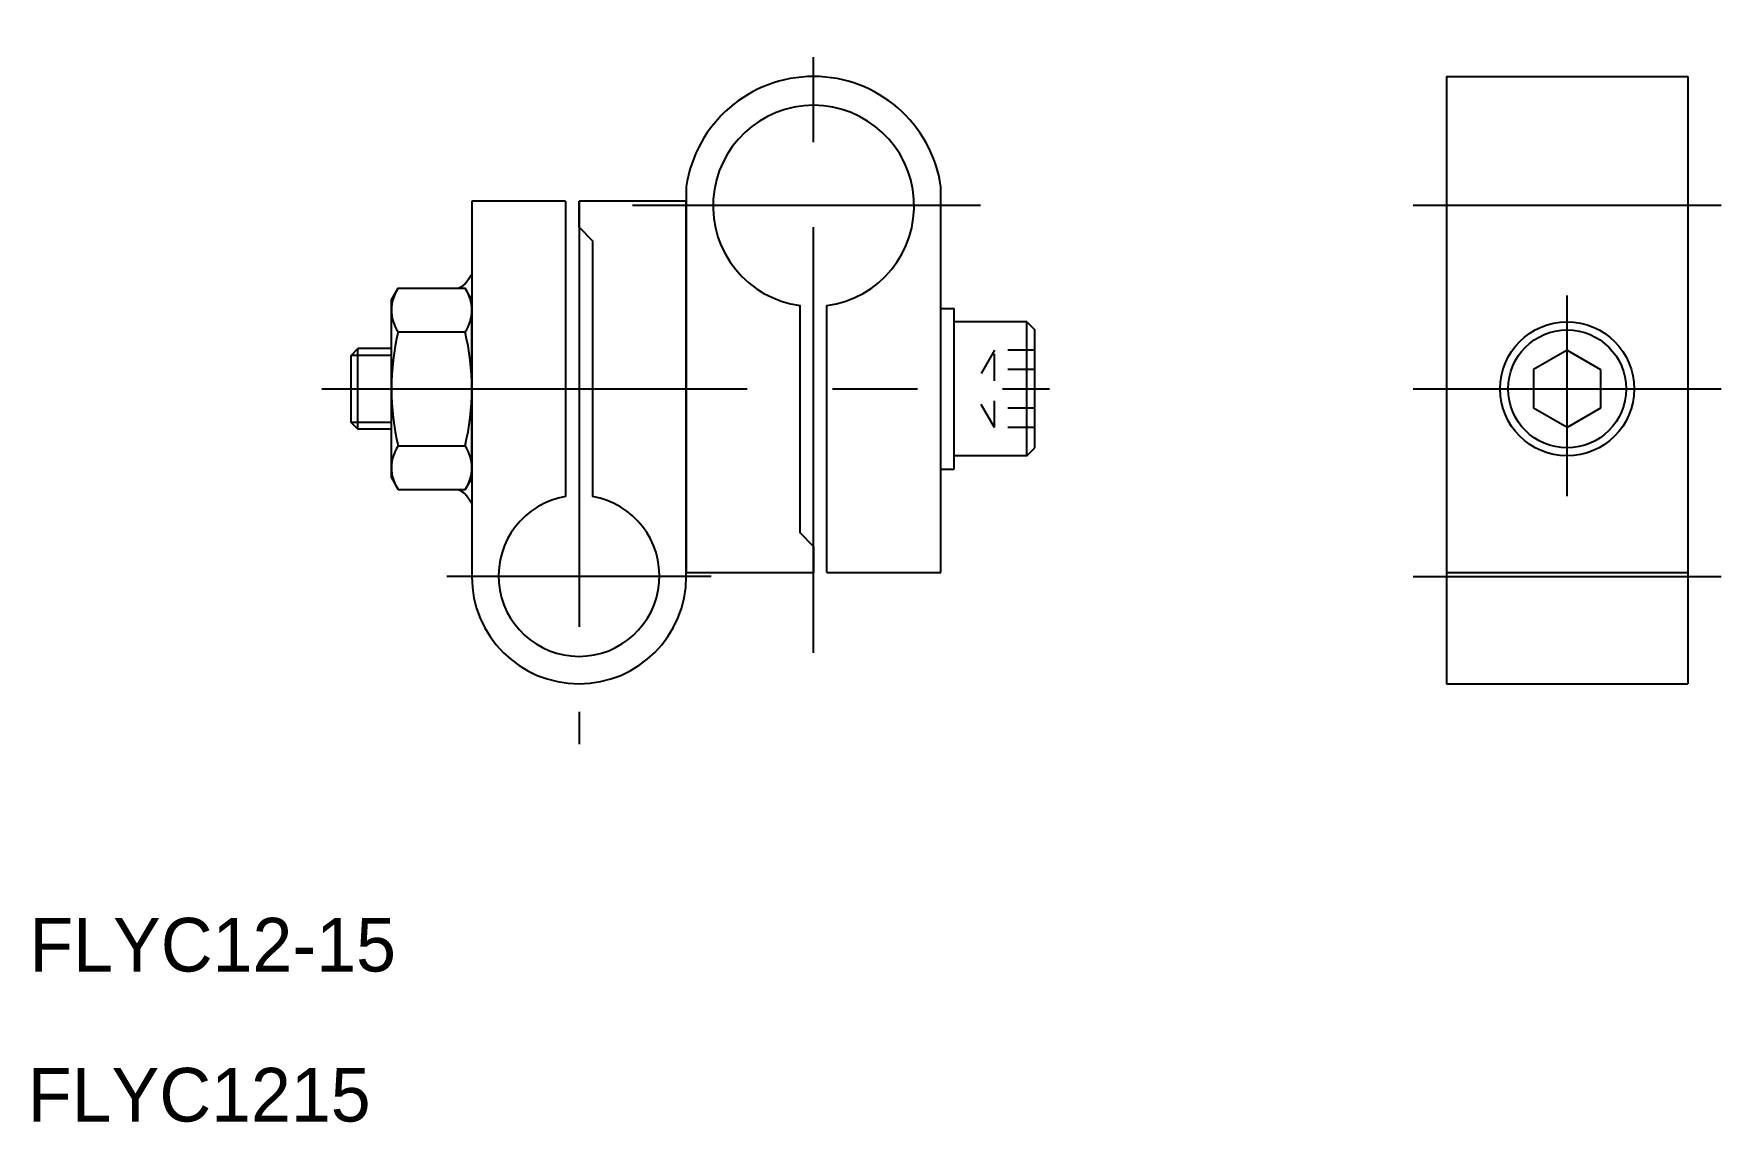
# Model space of a CAD drawing. Extents: x 431 to 557, y 597 to 678.
import ezdxf

# ---------------------------------------------------------------- set-up
doc = ezdxf.new("R2010")
doc.units = 0
doc.linetypes.add('CENTER', pattern=[50.8, 31.75, -6.35, 6.35, -6.35])
doc.linetypes.add('DASHED', pattern=[3.5, 2, -1.5])
doc.layers.get('0').update_dxf_attribs({"linetype": 'CONTINUOUS'})
doc.layers.add('CENTER', color=1, linetype='CENTER')

msp = doc.modelspace()

# ---------------------------------------------------------------- linework, layer by layer
at = {"color": 7, "linetype": 'CONTINUOUS'}
for p, q in [((536.12, 674.57), (536.12, 629.27)), ((536.12, 674.57), (554.12, 674.57)), ((554.12, 674.57), (554.12, 629.27)), ((479.4, 666.35), (479.4, 637.57)), ((498.4, 637.57), (498.4, 666.35)), ((470.4, 665.27), (463.4, 665.27)), ((463.4, 665.27), (463.4, 637.27)), ((470.4, 665.27), (470.4, 643.23)), ((479.4, 665.27), (471.4, 665.27)), ((471.4, 663.32), (471.4, 665.27)), ((479.4, 637.27), (479.4, 665.27)), ((471.4, 663.32), (472.4, 662.32)), ((472.4, 662.32), (472.4, 643.23)), ((457.4, 657.9), (457.91, 658.77)), ((457.91, 658.77), (462.9, 658.77)), ((463.4, 657.9), (462.9, 658.77)), ((457.4, 644.63), (457.4, 657.9)), ((463.4, 644.68), (463.4, 657.95)), ((487.9, 640.52), (487.9, 657.49)), ((489.9, 637.57), (489.9, 657.49)), ((498.4, 657.27), (499.4, 657.27)), ((499.4, 645.27), (499.4, 657.27)), ((504.8, 656.27), (499.4, 656.27)), ((504.8, 646.27), (504.8, 656.27)), ((457.91, 655.52), (462.9, 655.52)), ((505.4, 646.87), (505.4, 655.67)), ((454.4, 653.77), (454.9, 654.27)), ((454.4, 648.77), (454.4, 653.77)), ((454.9, 648.27), (454.9, 654.27)), ((457.4, 654.27), (454.9, 654.27)), ((545.12, 654.16), (542.62, 652.71)), ((545.12, 654.16), (547.62, 652.71)), ((542.62, 652.71), (542.62, 649.83)), ((547.62, 652.71), (547.62, 649.83)), ((545.12, 648.38), (542.62, 649.83)), ((547.62, 649.83), (545.12, 648.38)), ((454.9, 648.27), (454.4, 648.77)), ((457.4, 648.27), (454.9, 648.27)), ((457.91, 647.01), (462.9, 647.01)), ((504.8, 646.27), (499.4, 646.27)), ((457.4, 644.63), (457.91, 643.76)), ((463.4, 644.63), (462.9, 643.76)), ((498.4, 645.27), (499.4, 645.27)), ((457.91, 643.76), (462.9, 643.76)), ((488.9, 639.52), (487.9, 640.52)), ((488.9, 639.52), (488.9, 637.57)), ((479.4, 637.57), (488.9, 637.57)), ((489.9, 637.57), (498.4, 637.57)), ((536.12, 637.57), (554.12, 637.57)), ((536.12, 629.27), (554.12, 629.27))]:
    msp.add_line(p, q, dxfattribs=at)
for p, q in [((504.8, 656.27), (505.4, 655.67)), ((502.1, 646.27), (502.1, 646.27)), ((503.45, 646.27), (503.45, 646.27)), ((504.8, 646.27), (505.4, 646.87))]:
    msp.add_line(p, q)
at = {"color": 3, "linetype": 'CONTINUOUS'}
for p, q in [((457.4, 653.77), (454.4, 653.77)), ((457.4, 648.77), (454.4, 648.77))]:
    msp.add_line(p, q, dxfattribs=at)
at = {"color": 3, "linetype": 'DASHED'}
for p, q in [((502.4, 654.16), (500.74, 651.27)), ((502.4, 648.38), (502.4, 654.16)), ((505.4, 654.16), (502.4, 654.16)), ((505.4, 652.71), (502.4, 652.71)), ((502.4, 648.38), (500.74, 651.27)), ((505.4, 649.83), (502.4, 649.83)), ((505.4, 648.38), (502.4, 648.38))]:
    msp.add_line(p, q, dxfattribs=at)
at = {"color": 7}
for points in [[(462.38, 658.77, 0), (462.39, 658.78, 0), (462.39, 658.78, 0), (462.4, 658.78, 0), (462.41, 658.78, 0), (462.41, 658.79, 0), (462.42, 658.79, 0), (462.43, 658.79, 0), (462.43, 658.8, 0), (462.44, 658.8, 0), (462.45, 658.8, 0), (462.45, 658.8, 0), (462.46, 658.81, 0), (462.47, 658.81, 0), (462.48, 658.81, 0), (462.48, 658.82, 0), (462.49, 658.82, 0), (462.5, 658.82, 0), (462.5, 658.83, 0), (462.51, 658.83, 0), (462.52, 658.83, 0), (462.52, 658.84, 0), (462.53, 658.84, 0), (462.54, 658.84, 0), (462.54, 658.85, 0), (462.55, 658.85, 0), (462.56, 658.85, 0), (462.56, 658.86, 0), (462.57, 658.86, 0), (462.58, 658.86, 0), (462.58, 658.87, 0), (462.59, 658.87, 0), (462.6, 658.88, 0), (462.61, 658.88, 0), (462.61, 658.88, 0), (462.62, 658.89, 0), (462.63, 658.89, 0), (462.63, 658.89, 0), (462.64, 658.9, 0), (462.65, 658.9, 0), (462.65, 658.91, 0), (462.66, 658.91, 0), (462.67, 658.92, 0), (462.67, 658.92, 0), (462.68, 658.93, 0), (462.69, 658.93, 0), (462.69, 658.94, 0), (462.7, 658.94, 0), (462.71, 658.95, 0), (462.71, 658.95, 0), (462.72, 658.96, 0), (462.73, 658.96, 0), (462.73, 658.97, 0), (462.74, 658.97, 0), (462.75, 658.98, 0), (462.75, 658.98, 0), (462.76, 658.99, 0), (462.77, 658.99, 0), (462.77, 659, 0), (462.78, 659, 0), (462.79, 659.01, 0), (462.79, 659.01, 0), (462.8, 659.02, 0), (462.81, 659.03, 0), (462.81, 659.03, 0), (462.82, 659.04, 0), (462.83, 659.04, 0), (462.83, 659.05, 0), (462.84, 659.06, 0), (462.85, 659.06, 0), (462.85, 659.07, 0), (462.86, 659.07, 0), (462.87, 659.08, 0), (462.87, 659.09, 0), (462.88, 659.09, 0), (462.89, 659.1, 0), (462.89, 659.11, 0), (462.9, 659.11, 0), (462.91, 659.12, 0), (462.91, 659.13, 0), (462.92, 659.13, 0), (462.93, 659.14, 0), (462.93, 659.15, 0), (462.94, 659.15, 0), (462.95, 659.16, 0), (462.95, 659.17, 0), (462.96, 659.18, 0), (462.96, 659.19, 0), (462.97, 659.19, 0), (462.98, 659.2, 0), (462.98, 659.21, 0), (462.99, 659.22, 0), (463, 659.22, 0), (463, 659.23, 0), (463.01, 659.24, 0), (463.02, 659.25, 0), (463.02, 659.26, 0), (463.03, 659.26, 0), (463.03, 659.27, 0), (463.04, 659.28, 0), (463.05, 659.29, 0), (463.05, 659.3, 0), (463.06, 659.31, 0), (463.07, 659.32, 0), (463.07, 659.33, 0), (463.08, 659.33, 0), (463.09, 659.34, 0), (463.09, 659.35, 0), (463.1, 659.36, 0), (463.11, 659.37, 0), (463.11, 659.38, 0), (463.12, 659.39, 0), (463.12, 659.4, 0), (463.13, 659.41, 0), (463.14, 659.42, 0), (463.14, 659.43, 0), (463.15, 659.43, 0), (463.15, 659.44, 0), (463.16, 659.45, 0), (463.17, 659.46, 0), (463.17, 659.47, 0), (463.18, 659.48, 0), (463.19, 659.49, 0), (463.19, 659.5, 0), (463.2, 659.51, 0), (463.2, 659.52, 0), (463.21, 659.53, 0), (463.22, 659.54, 0), (463.22, 659.55, 0), (463.23, 659.56, 0), (463.23, 659.57, 0), (463.24, 659.57, 0), (463.25, 659.58, 0), (463.25, 659.59, 0), (463.26, 659.6, 0), (463.27, 659.61, 0), (463.27, 659.62, 0), (463.28, 659.63, 0), (463.28, 659.64, 0), (463.29, 659.65, 0), (463.29, 659.65, 0), (463.3, 659.66, 0), (463.31, 659.67, 0), (463.31, 659.68, 0), (463.32, 659.69, 0), (463.32, 659.7, 0), (463.33, 659.71, 0), (463.33, 659.72, 0), (463.34, 659.72, 0), (463.35, 659.73, 0), (463.35, 659.74, 0), (463.36, 659.75, 0), (463.36, 659.76, 0), (463.37, 659.76, 0), (463.38, 659.77, 0), (463.38, 659.78, 0), (463.39, 659.79, 0), (463.39, 659.79, 0), (463.4, 659.8, 0), (463.4, 659.81, 0)], [(462.38, 643.76, 0), (462.39, 643.76, 0), (462.39, 643.76, 0), (462.4, 643.76, 0), (462.41, 643.75, 0), (462.41, 643.75, 0), (462.42, 643.75, 0), (462.43, 643.75, 0), (462.43, 643.74, 0), (462.44, 643.74, 0), (462.45, 643.74, 0), (462.45, 643.73, 0), (462.46, 643.73, 0), (462.47, 643.73, 0), (462.48, 643.73, 0), (462.48, 643.72, 0), (462.49, 643.72, 0), (462.5, 643.72, 0), (462.5, 643.71, 0), (462.51, 643.71, 0), (462.52, 643.71, 0), (462.52, 643.7, 0), (462.53, 643.7, 0), (462.54, 643.7, 0), (462.54, 643.69, 0), (462.55, 643.69, 0), (462.56, 643.69, 0), (462.56, 643.68, 0), (462.57, 643.68, 0), (462.58, 643.67, 0), (462.58, 643.67, 0), (462.59, 643.67, 0), (462.6, 643.66, 0), (462.61, 643.66, 0), (462.61, 643.65, 0), (462.62, 643.65, 0), (462.63, 643.65, 0), (462.63, 643.64, 0), (462.64, 643.64, 0), (462.65, 643.63, 0), (462.65, 643.63, 0), (462.66, 643.63, 0), (462.67, 643.62, 0), (462.67, 643.62, 0), (462.68, 643.61, 0), (462.69, 643.61, 0), (462.69, 643.6, 0), (462.7, 643.6, 0), (462.71, 643.59, 0), (462.71, 643.59, 0), (462.72, 643.58, 0), (462.73, 643.58, 0), (462.73, 643.57, 0), (462.74, 643.57, 0), (462.75, 643.56, 0), (462.75, 643.56, 0), (462.76, 643.55, 0), (462.77, 643.55, 0), (462.77, 643.54, 0), (462.78, 643.53, 0), (462.79, 643.53, 0), (462.79, 643.52, 0), (462.8, 643.52, 0), (462.81, 643.51, 0), (462.81, 643.51, 0), (462.82, 643.5, 0), (462.83, 643.49, 0), (462.83, 643.49, 0), (462.84, 643.48, 0), (462.85, 643.48, 0), (462.85, 643.47, 0), (462.86, 643.46, 0), (462.87, 643.46, 0), (462.87, 643.45, 0), (462.88, 643.44, 0), (462.89, 643.44, 0), (462.89, 643.43, 0), (462.9, 643.42, 0), (462.91, 643.42, 0), (462.91, 643.41, 0), (462.92, 643.4, 0), (462.93, 643.4, 0), (462.93, 643.39, 0), (462.94, 643.38, 0), (462.95, 643.37, 0), (462.95, 643.37, 0), (462.96, 643.36, 0), (462.96, 643.35, 0), (462.97, 643.35, 0), (462.98, 643.34, 0), (462.98, 643.33, 0), (462.99, 643.32, 0), (463, 643.31, 0), (463, 643.31, 0), (463.01, 643.3, 0), (463.02, 643.29, 0), (463.02, 643.28, 0), (463.03, 643.27, 0), (463.03, 643.26, 0), (463.04, 643.26, 0), (463.05, 643.25, 0), (463.05, 643.24, 0), (463.06, 643.23, 0), (463.07, 643.22, 0), (463.07, 643.21, 0), (463.08, 643.2, 0), (463.09, 643.2, 0), (463.09, 643.19, 0), (463.1, 643.18, 0), (463.11, 643.17, 0), (463.11, 643.16, 0), (463.12, 643.15, 0), (463.12, 643.14, 0), (463.13, 643.13, 0), (463.14, 643.12, 0), (463.14, 643.11, 0), (463.15, 643.1, 0), (463.15, 643.09, 0), (463.16, 643.09, 0), (463.17, 643.08, 0), (463.17, 643.07, 0), (463.18, 643.06, 0), (463.19, 643.05, 0), (463.19, 643.04, 0), (463.2, 643.03, 0), (463.2, 643.02, 0), (463.21, 643.01, 0), (463.22, 643, 0), (463.22, 642.99, 0), (463.23, 642.98, 0), (463.23, 642.97, 0), (463.24, 642.96, 0), (463.25, 642.95, 0), (463.25, 642.95, 0), (463.26, 642.94, 0), (463.27, 642.93, 0), (463.27, 642.92, 0), (463.28, 642.91, 0), (463.28, 642.9, 0), (463.29, 642.89, 0), (463.29, 642.88, 0), (463.3, 642.87, 0), (463.31, 642.86, 0), (463.31, 642.86, 0), (463.32, 642.85, 0), (463.32, 642.84, 0), (463.33, 642.83, 0), (463.33, 642.82, 0), (463.34, 642.81, 0), (463.35, 642.81, 0), (463.35, 642.8, 0), (463.36, 642.79, 0), (463.36, 642.78, 0), (463.37, 642.77, 0), (463.38, 642.76, 0), (463.38, 642.76, 0), (463.39, 642.75, 0), (463.39, 642.74, 0), (463.4, 642.73, 0), (463.4, 642.73, 0)]]:
    msp.add_polyline3d(points, dxfattribs=at)
at = {"color": 7, "linetype": 'CONTINUOUS'}
for radius in [5, 4.4]:
    msp.add_circle((545.12, 651.27), radius, dxfattribs=at)
for centre, radius, start, end in [((488.9, 664.97), 9.6, 8.2771, 171.7229), ((488.9, 664.92), 7.5, 277.6623, 262.3377), ((460.28, 657.15), 2.88, 145.6157, 214.3843), ((460.53, 657.15), 2.88, 325.6157, 34.3843), ((475.67, 651.27), 18.26, 166.5239, 193.4761), ((445.14, 651.27), 18.26, 346.5239, 13.4761), ((460.28, 645.39), 2.88, 145.6157, 214.3843), ((460.53, 645.39), 2.88, 325.6157, 34.3843), ((471.4, 637.32), 6, 99.5941, 80.4059), ((471.4, 637.27), 8, 180, 0)]:
    msp.add_arc(centre, radius, start, end, dxfattribs=at)
at = {"layer": 'CENTER', "color": 1, "linetype": 'CENTER'}
for p, q in [((488.9, 631.57), (488.9, 677.76)), ((471.4, 665.27), (471.4, 624.78)), ((475.4, 664.97), (501.36, 664.97)), ((533.62, 664.97), (556.62, 664.97)), ((545.12, 643.27), (545.12, 658.24)), ((452.2, 651.27), (506.5, 651.27)), ((533.62, 651.27), (556.62, 651.27)), ((481.26, 637.27), (461.55, 637.27)), ((533.62, 637.27), (556.62, 637.27))]:
    msp.add_line(p, q, dxfattribs=at)

# ---------------------------------------------------------------- texts
at = {"color": 7, "linetype": 'CONTINUOUS'}
for s, p in [('FLYC12-15', (430.39, 607.81)), ('FLYC1215', (430.28, 596.62))]:
    msp.add_text(s, height=4, dxfattribs=at).set_placement(p)

doc.saveas('drawing.dxf')
